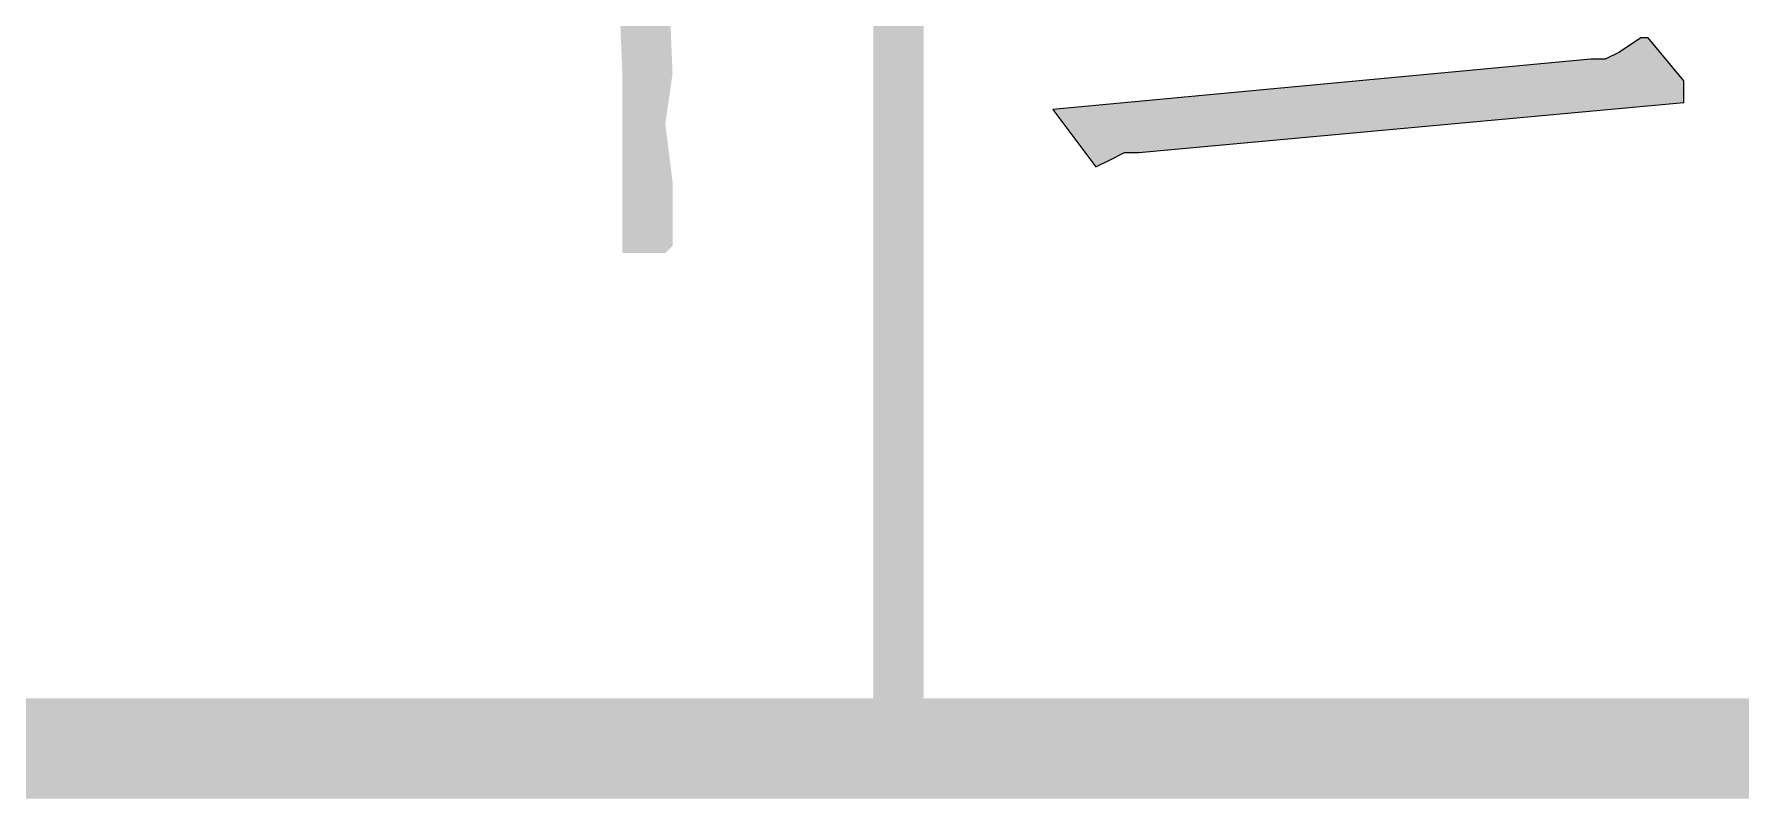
# Model space of a CAD drawing. Header units: millimetres. Extents: x 24 to 410, y 10 to 282.
# Drawn here: x 331.98 to 342.05, y 9.65 to 14.16 of the extents above; entities that cross this region are included whole.
import ezdxf

# ---------------------------------------------------------------- set-up
doc = ezdxf.new("R2010")
doc.units = ezdxf.units.MM
doc.layers.add('Watermark', color=7, linetype='Continuous')

msp = doc.modelspace()

# ---------------------------------------------------------------- hatches: boundary and pattern name
h = msp.add_hatch(color=256)
h.dxf.hatch_style = 2
h.paths.add_polyline_path([(337.227333, 21.971), (336.931, 21.971), (337.227333, 9.948333)])
h = msp.add_hatch(color=256)
h.dxf.hatch_style = 2
h.paths.add_polyline_path([(336.931, 21.971), (337.227333, 9.948333), (336.931, 9.948333)])
h = msp.add_hatch(color=256)
h.dxf.hatch_style = 2
h.paths.add_polyline_path([(341.503, 14.139333), (341.460667, 14.139333), (341.333667, 14.054667), (341.249, 14.012333), (341.164333, 14.012333), (337.989333, 13.716), (338.243333, 13.377333), (338.328, 13.419667), (338.412667, 13.462), (338.497333, 13.462), (341.714667, 13.758333), (341.714667, 13.885333)])
h = msp.add_hatch(color=256)
h.dxf.hatch_style = 2
h.paths.add_polyline_path([(30.395333, 10.244667), (29.802667, 9.652), (409.786667, 10.244667)])
h = msp.add_hatch(color=256)
h.dxf.hatch_style = 2
h.paths.add_polyline_path([(29.802667, 9.652), (409.786667, 10.244667), (410.379333, 9.652)])
at = {"layer": 'Watermark'}
h = msp.add_hatch(color=256, dxfattribs=at)
h.dxf.hatch_style = 2
h.paths.add_polyline_path([(335.407, 14.986), (335.449333, 13.927667), (335.745667, 13.927667)])
h = msp.add_hatch(color=256, dxfattribs=at)
h.dxf.hatch_style = 2
h.paths.add_polyline_path([(335.407, 14.986), (335.703333, 14.986), (335.745667, 13.927667)])
h = msp.add_hatch(color=256, dxfattribs=at)
h.dxf.hatch_style = 2
h.paths.add_polyline_path([(335.449333, 13.927667), (335.449333, 13.631333), (335.703333, 13.631333)])
h = msp.add_hatch(color=256, dxfattribs=at)
h.dxf.hatch_style = 2
h.paths.add_polyline_path([(335.449333, 13.927667), (335.745667, 13.927667), (335.703333, 13.631333)])
h = msp.add_hatch(color=256, dxfattribs=at)
h.dxf.hatch_style = 2
h.paths.add_polyline_path([(335.449333, 13.631333), (335.449333, 13.292667), (335.745667, 13.292667)])
h = msp.add_hatch(color=256, dxfattribs=at)
h.dxf.hatch_style = 2
h.paths.add_polyline_path([(335.449333, 13.631333), (335.703333, 13.631333), (335.745667, 13.292667)])
h = msp.add_hatch(color=256, dxfattribs=at)
h.dxf.hatch_style = 2
h.paths.add_polyline_path([(335.449333, 13.292667), (335.449333, 13.208), (335.745667, 13.208)])
h = msp.add_hatch(color=256, dxfattribs=at)
h.dxf.hatch_style = 2
h.paths.add_polyline_path([(335.449333, 13.292667), (335.745667, 13.292667), (335.745667, 13.208)])
h = msp.add_hatch(color=256, dxfattribs=at)
h.dxf.hatch_style = 2
h.paths.add_polyline_path([(335.449333, 13.208), (335.449333, 12.911667), (335.745667, 12.911667)])
h = msp.add_hatch(color=256, dxfattribs=at)
h.dxf.hatch_style = 2
h.paths.add_polyline_path([(335.449333, 13.208), (335.745667, 13.208), (335.745667, 12.911667)])
h = msp.add_hatch(color=256, dxfattribs=at)
h.dxf.hatch_style = 2
h.paths.add_polyline_path([(335.449333, 12.911667), (335.745667, 12.911667)])
h = msp.add_hatch(color=256, dxfattribs=at)
h.dxf.hatch_style = 2
h.paths.add_polyline_path([(335.449333, 12.911667), (335.745667, 12.911667)])
h = msp.add_hatch(color=256, dxfattribs=at)
h.dxf.hatch_style = 2
h.paths.add_polyline_path([(335.449333, 12.911667), (335.449333, 12.869333), (335.703333, 12.869333)])
h = msp.add_hatch(color=256, dxfattribs=at)
h.dxf.hatch_style = 2
h.paths.add_polyline_path([(335.449333, 12.911667), (335.745667, 12.911667), (335.703333, 12.869333)])

# ---------------------------------------------------------------- linework, layer by layer
at = {"lineweight": 0}
msp.add_lwpolyline([(341.503, 14.139333), (341.460667, 14.139333), (341.333667, 14.054667), (341.249, 14.012333), (341.164333, 14.012333), (337.989333, 13.716), (338.243333, 13.377333), (338.328, 13.419667), (338.412667, 13.462), (338.497333, 13.462), (341.714667, 13.758333), (341.714667, 13.885333)], close=True, dxfattribs=at)

doc.saveas('drawing.dxf')
